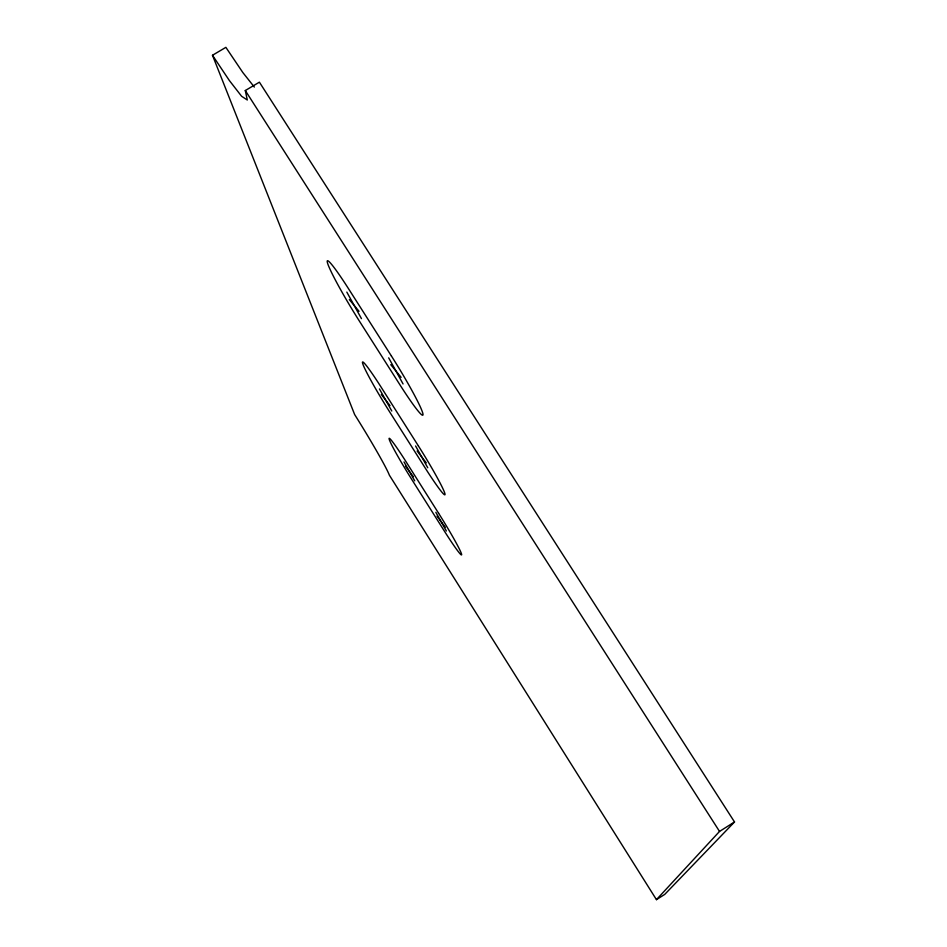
<?xml version="1.0" encoding="UTF-8"?>
<svg xmlns="http://www.w3.org/2000/svg" width="947" height="947" viewBox="0 0 947 947"><rect width="100%" height="100%" fill="white"/><g stroke="black" fill="none" stroke-linecap="round" stroke-linejoin="round"><path stroke-width="1.42" d="M212.483 55.269L354.64 414.549A56.11 2.723 58.6 0 1 389.347 475.145L656.449 899.65L719.531 831.43L734.517 821.972L259.395 82.176L245.297 90.533L247.297 99.991L241.603 96.274L229.363 80.519L212.483 55.269L225.871 47.35L242.834 72.54L254.341 87.077M734.517 821.972L664.699 894.43L656.449 899.65M349.336 299.607L359.043 311.314M390.768 364.666L401.102 377.32M381.298 394.473L389.998 405.6M417.13 451.021L426.304 462.858M405.458 466.208L413.33 476.684M437.029 516.21L445.268 527.23M245.297 90.533L719.531 831.43M404.014 461.935L414.703 480.839M435.845 512.327L446.368 530.995M415.591 445.978L427.748 467.759M379.427 388.921L391.774 411.01M346.815 292.102L361.446 318.618M388.684 357.836L403.055 383.949M391.419 356.013L348.697 289.001A51.789 3.906 59 0 0 327.769 263.811A51.789 3.906 59 0 0 359.375 321.08L400.179 385.192A51.931 3.977 58.8 0 0 422.67 412.797A51.931 3.977 58.8 0 0 391.419 356.013M418.385 445.907L381.594 387.891A44.32 2.9 58.7 0 0 362.808 363.908A44.32 2.9 58.7 0 0 389.489 411.637L424.86 467.463A44.485 2.948 58.6 0 0 444.806 493.269A44.485 2.948 58.6 0 0 418.385 445.907M438.603 513.262L406.287 462.112A38.791 2.237 58.5 0 0 389.288 439.538A38.791 2.237 58.5 0 0 412.359 480.401L443.575 529.835A38.957 2.273 58.5 0 0 461.473 553.817A38.957 2.273 58.5 0 0 438.603 513.262"/></g></svg>
